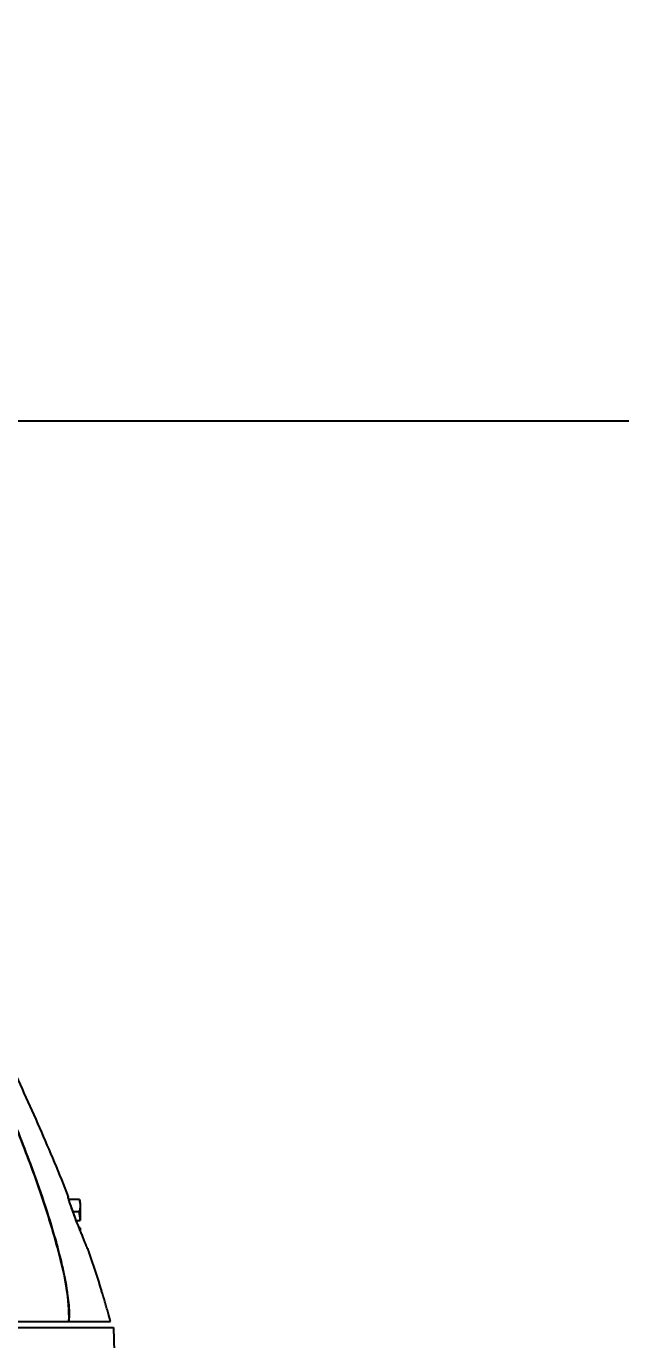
# Model space of a CAD drawing. Header units: millimetres. Extents: x 4086 to 8300, y 123 to 1549.
# Drawn here: x 7746.9 to 7771.4, y 1070.8 to 1124.7 of the extents above; entities that cross this region are included whole.
import ezdxf

# ---------------------------------------------------------------- set-up
doc = ezdxf.new("R2010")
doc.units = ezdxf.units.MM
for name, color, linetype in [('外形图', 7, 'Continuous'), ('尺寸标注', 7, 'Continuous'), ('运动范围', 7, 'Continuous')]:
    doc.layers.add(name, color=color, linetype=linetype)
doc.styles.add('思源黑', font='SourceHanSansCN-Normal.ttf')
doc.dimstyles.new('尺寸标注_1_4比例', dxfattribs={"dimtxt": 7, "dimasz": 6, "dimexe": 2, "dimexo": 1.5, "dimgap": 1, "dimtad": 1, "dimdec": 1, "dimlfac": 4, "dimdsep": 46, "dimtxsty": '思源黑', "dimcen": 0.09, "dimadec": 0, "dimazin": 0, "dimtp": 0.01, "dimtm": 0.01, "dimtfac": 1, "dimtdec": 1, "dimtofl": 0, "dimtmove": 0, "dimatfit": 3, "dimfxl": 1, "dimtolj": 1, "dimarcsym": 0})

# ---------------------------------------------------------------- blocks, each defined once
blk = doc.blocks.new('*D982')
at = {"layer": 'Defpoints', "color": 0}
for p in [(7734.07, 1218.508), (7737.954, 1108.508), (7954.12, 1108.508)]:
    blk.add_point(p, dxfattribs=at)
at = {"layer": '尺寸标注', "color": 0, "lineweight": -2}
for p, q in [((7735.57, 1218.508), (7956.12, 1218.508)), ((7954.12, 1212.508), (7954.12, 1114.508)), ((7739.454, 1108.508), (7956.12, 1108.508))]:
    blk.add_line(p, q, dxfattribs=at)
at = {"layer": '尺寸标注', "color": 0}
for points in [[(7955.12, 1212.508), (7953.12, 1212.508), (7954.12, 1218.508)], [(7953.12, 1114.508), (7955.12, 1114.508), (7954.12, 1108.508)]]:
    blk.add_solid(points, dxfattribs=at)
at = {"layer": '尺寸标注', "color": 0, "insert": (7949.496, 1164.075), "char_height": 7, "attachment_point": 5, "rotation": 90, "style": '思源黑'}
blk.add_mtext('\\A1;440', dxfattribs=at)
blk = doc.blocks.new('*D983')
at = {"layer": 'Defpoints', "color": 0}
for p in [(7737.954, 1108.508), (7756.117, 1021.008), (7954.12, 1021.008)]:
    blk.add_point(p, dxfattribs=at)
at = {"layer": '尺寸标注', "color": 0, "lineweight": -2}
for p, q in [((7739.454, 1108.508), (7956.12, 1108.508)), ((7954.12, 1102.508), (7954.12, 1027.008)), ((7757.617, 1021.008), (7956.12, 1021.008))]:
    blk.add_line(p, q, dxfattribs=at)
at = {"layer": '尺寸标注', "color": 0}
for points in [[(7955.12, 1102.508), (7953.12, 1102.508), (7954.12, 1108.508)], [(7953.12, 1027.008), (7955.12, 1027.008), (7954.12, 1021.008)]]:
    blk.add_solid(points, dxfattribs=at)
at = {"layer": '尺寸标注', "color": 0, "insert": (7949.491, 1064.758), "char_height": 7, "attachment_point": 5, "rotation": 90, "style": '思源黑'}
blk.add_mtext('\\A1;350', dxfattribs=at)
blk = doc.blocks.new('*D988')
at = {"layer": 'Defpoints', "color": 0}
for p in [(7845.965, 1108.508), (7727.9, 1017.2), (7727.9, 970.227)]:
    blk.add_point(p, dxfattribs=at)
at = {"layer": '尺寸标注', "color": 0, "lineweight": -2}
for p, q in [((7845.965, 1107.008), (7845.965, 968.227)), ((7727.9, 1015.7), (7727.9, 968.227)), ((7839.965, 970.227), (7733.9, 970.227))]:
    blk.add_line(p, q, dxfattribs=at)
at = {"layer": '尺寸标注', "color": 0}
for points in [[(7733.9, 971.227), (7733.9, 969.227), (7727.9, 970.227)], [(7839.965, 969.227), (7839.965, 971.227), (7845.965, 970.227)]]:
    blk.add_solid(points, dxfattribs=at)
at = {"layer": '尺寸标注', "color": 0, "insert": (7786.933, 974.856), "char_height": 7, "attachment_point": 5, "style": '思源黑'}
blk.add_mtext('\\A1;472.3', dxfattribs=at)

msp = doc.modelspace()

# ---------------------------------------------------------------- linework, layer by layer
at = {"layer": '外形图'}
for p, q in [((7748.6583, 1076.6295), (7748.6584, 1076.6299)), ((7748.6583, 1076.6288), (7748.6583, 1076.6295)), ((7748.6583, 1076.6283), (7748.6583, 1076.6288)), ((7748.6584, 1076.6299), (7748.6585, 1076.6305)), ((7748.6585, 1076.6305), (7748.6586, 1076.6309)), ((7748.6611, 1076.5956), (7748.6605, 1076.5986)), ((7748.6655, 1076.577), (7748.6611, 1076.5956)), ((7748.6768, 1076.5353), (7748.6707, 1076.557)), ((7748.6842, 1076.5099), (7748.6768, 1076.5352)), ((7749.114, 1076.5185), (7748.6817, 1076.5185)), ((7749.1503, 1076.3831), (7749.114, 1076.5185)), ((7748.7621, 1076.2696), (7748.7641, 1076.2648)), ((7748.7801, 1076.2188), (7748.7624, 1076.2696)), ((7749.114, 1076.0133), (7748.8531, 1076.0133)), ((7749.1503, 1076.3831), (7749.1503, 1075.6581)), ((7748.9842, 1075.6581), (7749.1503, 1075.6581)), ((7748.9937, 1075.6327), (7748.9842, 1075.6581)), ((7749.1503, 1075.3581), (7749.0988, 1075.3581)), ((7749.1503, 1075.3581), (7749.1503, 1075.225)), ((7750.0294, 1072.7581), (7750.0401, 1072.7581)), ((7705.2789, 1071.2581), (7750.5162, 1071.2581)), ((7707.1133, 1071.5081), (7748.686, 1071.5081)), ((7748.686, 1071.5081), (7750.3953, 1071.5081)), ((7750.5162, 1071.2581), (7750.5424, 1070.2581))]:
    msp.add_line(p, q, dxfattribs=at)
for points in [[(7748.6768, 1076.5352), (7748.6707, 1076.5569), (7748.666, 1076.5749), (7748.6655, 1076.577)], [(7748.7624, 1076.2696), (7748.7514, 1076.3017), (7748.7381, 1076.3412), (7748.7254, 1076.3792), (7748.7136, 1076.4154), (7748.7027, 1076.4495), (7748.6928, 1076.4812), (7748.6842, 1076.5099)], [(7749.0241, 1075.5525), (7748.976, 1075.6799), (7748.9515, 1075.7454), (7748.9275, 1075.8101), (7748.904, 1075.8736), (7748.8813, 1075.9358), (7748.8592, 1075.9964), (7748.838, 1076.0552), (7748.8177, 1076.112), (7748.7984, 1076.1666), (7748.7801, 1076.2188)]]:
    msp.add_lwpolyline(points, dxfattribs=at)
for centre, radius, start, end in [((7750.2673, 1077.009), 1.66, 194.26971, 194.54019), ((7747.8742, 1076.3454), 1.2836, 345.00618, 347.18201), ((7782.0244, 1088.0168), 35.2752, 200.7692, 201.03006), ((7781.8397, 1087.9457), 35.0773, 201.02984, 201.26301), ((7745.5912, 1075.5199), 3.5594, 355.66241, 357.39524), ((7706.9462, 1059.4339), 45.1068, 17.18107, 19.35487), ((7714.0789, 1061.5344), 37.6618, 16.65556, 17.33827), ((7715.6296, 1062.0006), 36.0425, 16.33344, 16.65214), ((7743.7789, 1071.6589), 4.9203, 358.24397, 0.0346), ((7716.3492, 1062.2114), 35.2927, 15.95968, 16.33361), ((7716.8705, 1062.3606), 34.7504, 15.26212, 15.9595)]:
    msp.add_arc(centre, radius, start, end, dxfattribs=at)
for points, knots in [([(7745.5004, 1081.9481), (7745.8569, 1081.1061), (7746.5569, 1079.4173), (7747.5336, 1076.8495), (7748.3349, 1074.239), (7748.7144, 1072.4188), (7748.6758, 1071.5081)], [0, 0, 0, 0, 0.2502213, 0.500425, 0.7505819, 1, 1, 1, 1]), ([(7748.686, 1071.5081), (7748.7198, 1072.4192), (7748.3386, 1074.2385), (7747.5358, 1076.8495), (7746.5583, 1079.4173), (7745.8588, 1081.1067), (7745.5022, 1081.9489)], [0, 0, 0, 0, 0.2494345, 0.4995867, 0.7497849, 1, 1, 1, 1]), ([(7746.1834, 1082.3132), (7746.6241, 1081.3661), (7747.4803, 1079.486), (7748.2839, 1077.5823), (7748.6605, 1076.6331)], [0, 0, 0, 0, 0.5056745, 1, 1, 1, 1]), ([(7747.1004, 1077.9752), (7747.2908, 1077.4646), (7747.6564, 1076.4376), (7748.0607, 1075.136), (7748.343, 1074.0831), (7748.5241, 1073.2858), (7748.6356, 1072.6131), (7748.6885, 1072.0706), (7748.6992, 1071.7981), (7748.6992, 1071.6618)], [0, 0, 0, 0, 0.2500107, 0.500012, 0.6250186, 0.750019, 0.8750044, 0.9375044, 1, 1, 1, 1]), ([(7748.6585, 1076.5998), (7748.6577, 1076.6028), (7748.6563, 1076.6086), (7748.6544, 1076.6166), (7748.6531, 1076.6231), (7748.6524, 1076.6276), (7748.6524, 1076.6302), (7748.6525, 1076.6314), (7748.6529, 1076.6322), (7748.6543, 1076.6324), (7748.656, 1076.6304), (7748.6573, 1076.6288), (7748.6581, 1076.6276)], [0, 0, 0, 0, 0.2334905, 0.4397577, 0.6090046, 0.731798, 0.7737364, 0.8031904, 0.8222237, 0.8377707, 0.8935977, 1, 1, 1, 1]), ([(7748.6605, 1076.5986), (7748.6596, 1076.6026), (7748.6587, 1076.6084), (7748.6572, 1076.6156), (7748.6566, 1076.6188), (7748.6568, 1076.6203)], [0, 0, 0, 0, 0.5609448, 0.7970997, 1, 1, 1, 1]), ([(7748.6586, 1076.6309), (7748.6587, 1076.6312), (7748.6589, 1076.6322), (7748.6598, 1076.6331), (7748.6605, 1076.6331)], [0, 0, 0, 0, 0.3349647, 1, 1, 1, 1]), ([(7748.7621, 1076.2696), (7748.7398, 1076.3343), (7748.7038, 1076.4412), (7748.6715, 1076.5494), (7748.6604, 1076.5922)], [0, 0, 0, 0, 0.6076499, 1, 1, 1, 1]), ([(7749.114, 1076.5185), (7749.1252, 1076.477), (7749.1435, 1076.3935), (7749.1503, 1076.3082), (7749.1503, 1076.2659)], [0, 0, 0, 0, 0.5035628, 1, 1, 1, 1]), ([(7748.9839, 1075.6581), (7748.9635, 1075.7127), (7748.8876, 1075.9157), (7748.8139, 1076.1197), (7748.7621, 1076.2696)], [0, 0, 0, 0, 0.2685639, 1, 1, 1, 1]), ([(7749.1503, 1076.2659), (7749.1503, 1076.2487), (7749.1482, 1076.1797), (7749.1373, 1076.1111), (7749.1258, 1076.0606)], [0, 0, 0, 0, 0.2485763, 1, 1, 1, 1]), ([(7749.0243, 1075.5523), (7749.0176, 1075.57), (7749.0037, 1075.6051), (7748.9905, 1075.6404), (7748.9839, 1075.6581)], [0, 0, 0, 0, 0.4996213, 1, 1, 1, 1]), ([(7749.0415, 1075.5081), (7749.0387, 1075.5155), (7749.0343, 1075.5265), (7749.0292, 1075.5415), (7749.0257, 1075.5486), (7749.0243, 1075.5523)], [0, 0, 0, 0, 0.5000718, 0.7500911, 1, 1, 1, 1]), ([(7749.1503, 1075.2249), (7749.1714, 1075.1708), (7749.2126, 1075.0657), (7749.2729, 1074.9142), (7749.329, 1074.7756), (7749.3794, 1074.6535), (7749.4226, 1074.5514), (7749.4537, 1074.4803), (7749.4741, 1074.4359), (7749.4853, 1074.4125), (7749.4939, 1074.3962), (7749.4989, 1074.3877), (7749.5012, 1074.385)], [0, 0, 0, 0, 0.1913281, 0.3718304, 0.5373734, 0.6837682, 0.8068567, 0.9027004, 0.9393084, 0.9678879, 0.9881674, 1, 1, 1, 1]), ([(7749.5012, 1074.385), (7749.5015, 1074.3847), (7749.5022, 1074.384), (7749.503, 1074.3831), (7749.5037, 1074.3831)], [0, 0, 0, 0, 0.355166, 1, 1, 1, 1])]:
    msp.add_open_spline(points, degree=3, knots=knots, dxfattribs=at)
for points in [[(7748.6568, 1076.6203), (7748.6569, 1076.6218), (7748.6577, 1076.6233), (7748.6577, 1076.6249)], [(7748.6577, 1076.6249), (7748.6576, 1076.6261), (7748.6583, 1076.6271), (7748.6583, 1076.6283)], [(7749.1469, 1075.6581), (7749.1415, 1075.7769), (7749.1298, 1075.8954), (7749.114, 1076.0133)]]:
    msp.add_open_spline(points, degree=3, dxfattribs=at)
at = {"layer": '运动范围'}
msp.add_arc((7715.4003, 1108.5081), 215.4751, 10, 225, dxfattribs=at)

# ---------------------------------------------------------------- dimensions: what is measured, and where the dimension line sits
at = {"layer": '尺寸标注'}
for base, p1, p2, picture, middle in [((7954.1203, 1108.5081), (7734.07, 1218.5081), (7737.9541, 1108.5081), '*D982', (7954.1203, 1164.0747)), ((7954.1203, 1021.0081), (7737.9541, 1108.5081), (7756.1168, 1021.0081), '*D983', (7954.1203, 1064.7581))]:
    dim = msp.add_linear_dim(base=base, p1=p1, p2=p2, angle=90, dimstyle='尺寸标注_1_4比例', dxfattribs=at)
    dim.commit()
    dim.dimension.update_dxf_attribs({"geometry": picture, "text_midpoint": middle, "dimtype": 160})
dim = msp.add_linear_dim(base=(7727.9003, 970.2266), p1=(7845.9651, 1108.5081), p2=(7727.9003, 1017.1997), dimstyle='尺寸标注_1_4比例', dxfattribs=at)
dim.commit()
dim.dimension.update_dxf_attribs({"geometry": '*D988', "text_midpoint": (7786.9327, 974.8557)})

doc.saveas('drawing.dxf')
